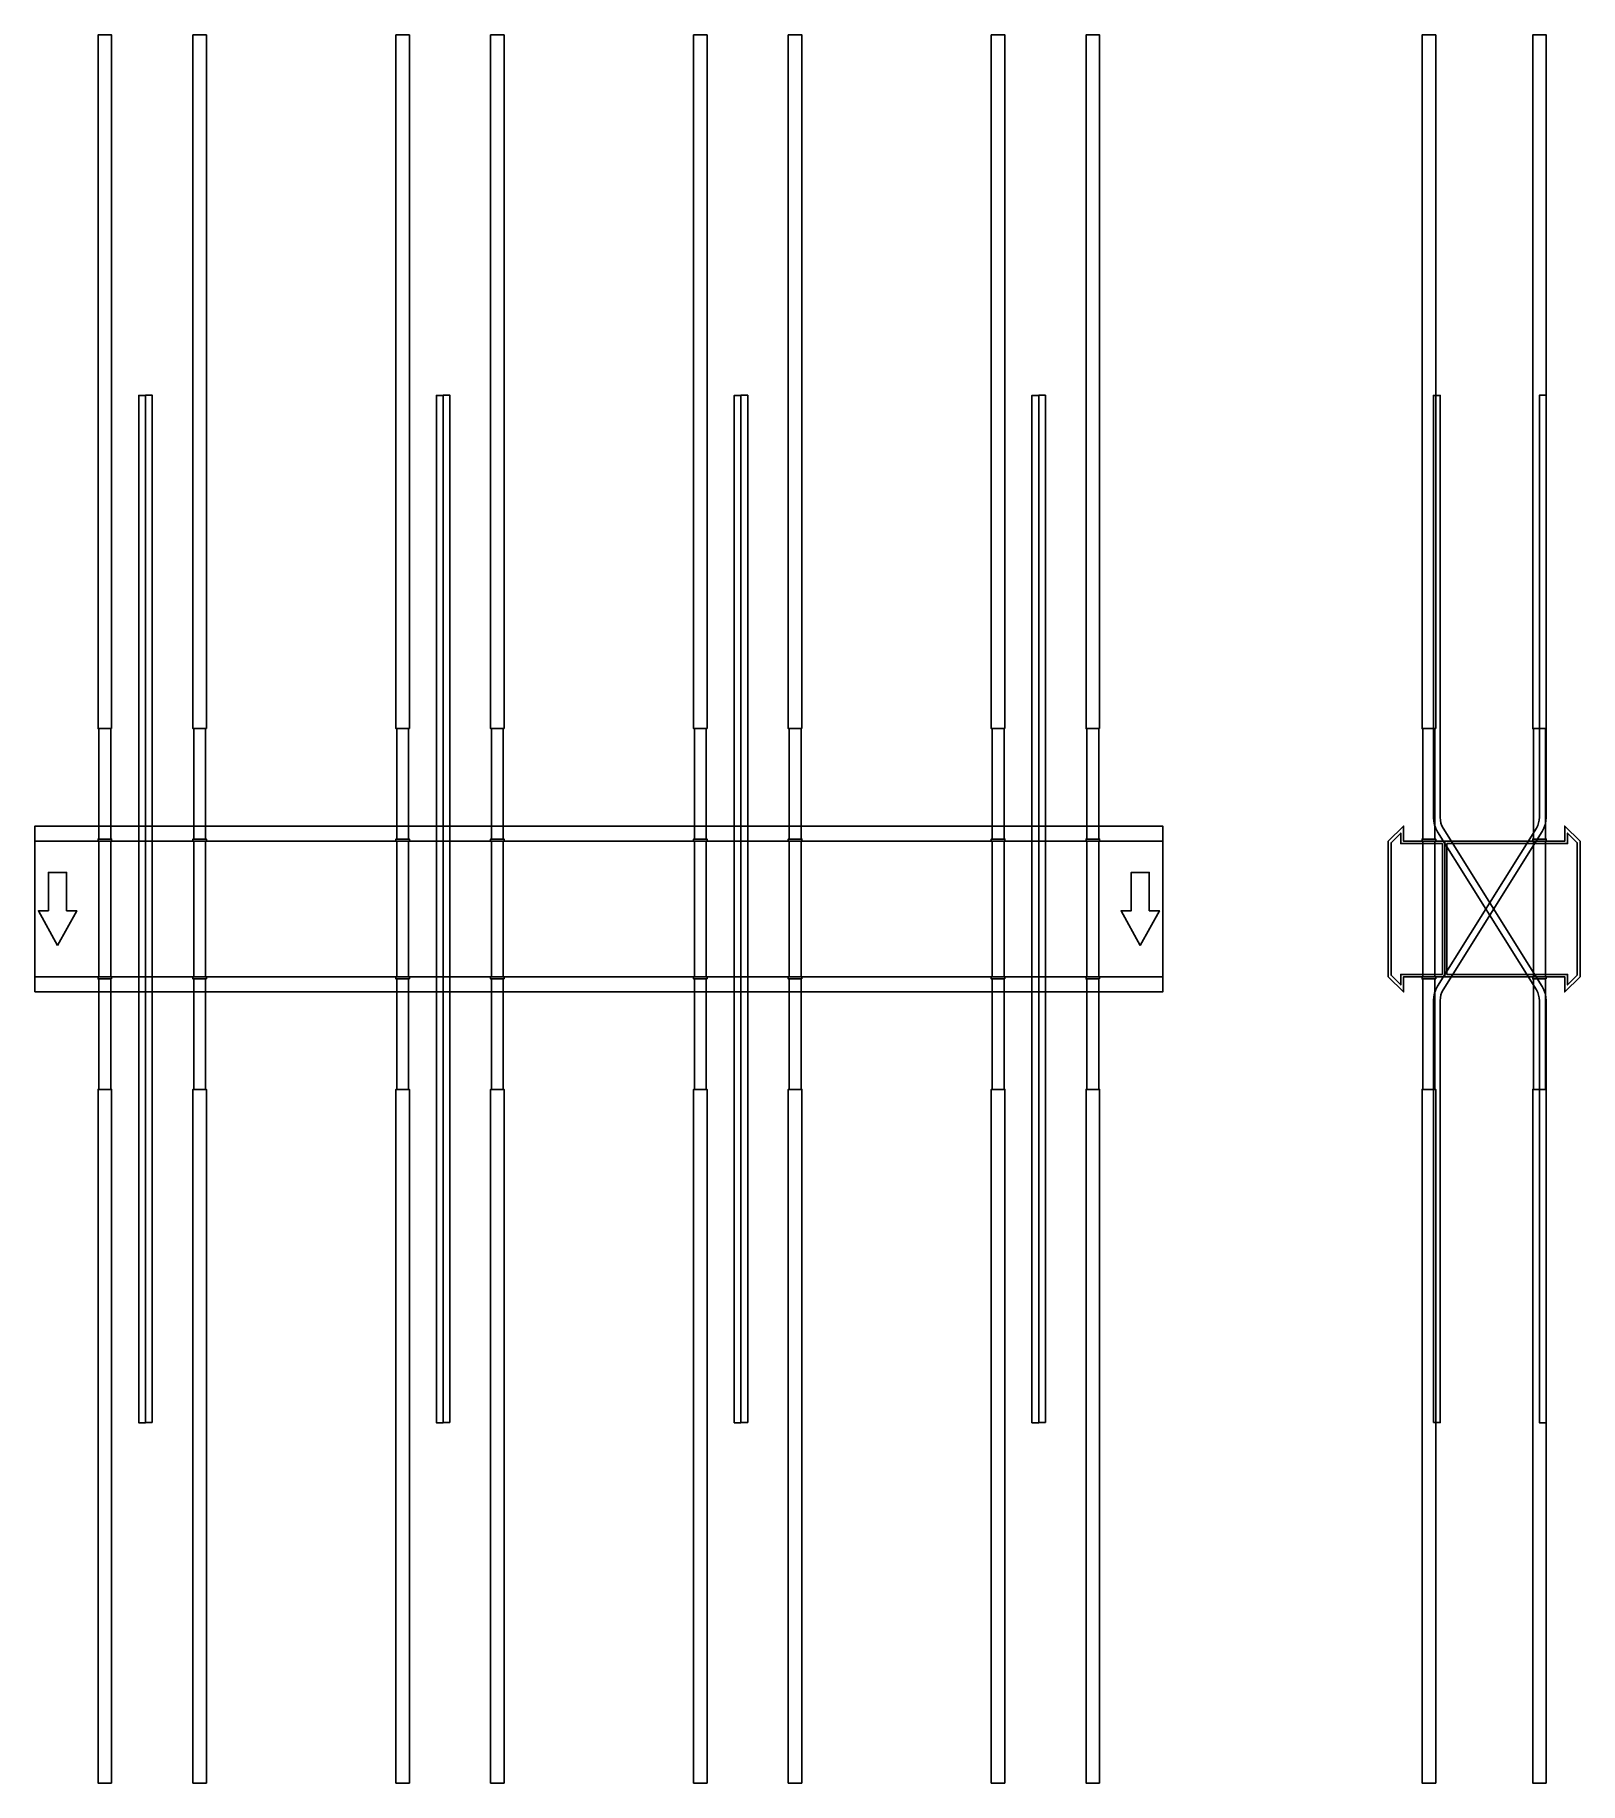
# Model space of a CAD drawing. Extents: x 0 to 1370, y -775 to 775.
import ezdxf

# ---------------------------------------------------------------- set-up
doc = ezdxf.new("R2010")
doc.units = 0
doc.layers.add('Halfen', color=7, linetype='CONTINUOUS')

msp = doc.modelspace()

# ---------------------------------------------------------------- linework, layer by layer
at = {"layer": 'Halfen', "color": 7}
for points in [[(68, 160), (68, 775), (56, 775), (56, 160)], [(152, 160), (152, 775), (140, 775), (140, 160)], [(332, 160), (332, 775), (320, 775), (320, 160)], [(416, 160), (416, 775), (404, 775), (404, 160)], [(596, 160), (596, 775), (584, 775), (584, 160)], [(680, 160), (680, 775), (668, 775), (668, 160)], [(860, 160), (860, 775), (848, 775), (848, 160)], [(944, 160), (944, 775), (932, 775), (932, 160)], [(1242, 160), (1242, 775), (1230, 775), (1230, 160)], [(1340, 160), (1340, 775), (1328, 775), (1328, 160)], [(98, -455.516), (98, 455.381), (92, 455.381), (92, -455.516)], [(104, -455.382), (104, 455.516), (98, 455.516), (98, -455.382)], [(362, -455.516), (362, 455.381), (356, 455.381), (356, -455.516)], [(368, -455.382), (368, 455.516), (362, 455.516), (362, -455.382)], [(626, -455.516), (626, 455.381), (620, 455.381), (620, -455.516)], [(632, -455.382), (632, 455.516), (626, 455.516), (626, -455.382)], [(890, -455.516), (890, 455.381), (884, 455.381), (884, -455.516)], [(896, -455.382), (896, 455.516), (890, 455.516), (890, -455.382)], [(1240, -455.382), (1240, -81.17), (1240.234, -77.83), (1240.93, -74.555), (1242.075, -71.408), (1243.647, -68.452), (1331.265, 71.766), (1332.444, 73.984), (1333.303, 76.343), (1333.825, 78.8), (1334, 81.305), (1334, 455.516), (1340, 455.516), (1340, 81.305), (1339.766, 77.965), (1339.07, 74.69), (1337.925, 71.543), (1336.353, 68.587), (1248.735, -71.631), (1247.556, -73.849), (1246.697, -76.208), (1246.175, -78.665), (1246, -81.17), (1246, -455.382)], [(1340, -455.516), (1340, -81.305), (1339.766, -77.965), (1339.07, -74.69), (1337.925, -71.543), (1336.353, -68.587), (1248.735, 71.631), (1247.556, 73.849), (1246.697, 76.208), (1246.175, 78.665), (1246, 81.17), (1246, 455.381), (1240, 455.381), (1240, 81.17), (1240.234, 77.83), (1240.93, 74.555), (1242.075, 71.408), (1243.647, 68.452), (1331.265, -71.766), (1332.444, -73.984), (1333.303, -76.343), (1333.825, -78.8), (1334, -81.305), (1334, -455.516)], [(67.25, 62), (67.25, 160), (56.75, 160), (56.75, 62)], [(151.25, 62), (151.25, 160), (140.75, 160), (140.75, 62)], [(331.25, 62), (331.25, 160), (320.75, 160), (320.75, 62)], [(415.25, 62), (415.25, 160), (404.75, 160), (404.75, 62)], [(595.25, 62), (595.25, 160), (584.75, 160), (584.75, 62)], [(679.25, 62), (679.25, 160), (668.75, 160), (668.75, 62)], [(859.25, 62), (859.25, 160), (848.75, 160), (848.75, 62)], [(943.25, 62), (943.25, 160), (932.75, 160), (932.75, 62)], [(1241.25, 62), (1241.25, 160), (1230.75, 160), (1230.75, 62)], [(1339.25, 62), (1339.25, 160), (1328.75, 160), (1328.75, 62)], [(0, -73.5), (1000, -73.5), (1000, 73.5), (0, 73.5)], [(68, 60), (68, 62), (56, 62), (56, 60)], [(152, 60), (152, 62), (140, 62), (140, 60)], [(332, 60), (332, 62), (320, 62), (320, 60)], [(416, 60), (416, 62), (404, 62), (404, 60)], [(596, 60), (596, 62), (584, 62), (584, 60)], [(680, 60), (680, 62), (668, 62), (668, 60)], [(860, 60), (860, 62), (848, 62), (848, 60)], [(944, 60), (944, 62), (932, 62), (932, 60)], [(1250, -60), (1250, 60), (1213.5, 60), (1213.5, 73.5), (1200, 60), (1200, -60), (1213.5, -73.5), (1213.5, -60)], [(1248, -58), (1248, 58), (1211, 58), (1211, 67.25), (1202.5, 58.75), (1202.5, -58.75), (1211, -67.25), (1211, -58)], [(1242, 60), (1242, 62), (1230, 62), (1230, 60)], [(1370, -60), (1370, 60), (1356.5, 73.5), (1356.5, 60), (1250, 60), (1250, -60), (1356.5, -60), (1356.5, -73.5)], [(1367.5, -58.75), (1367.5, 58.75), (1359, 67.25), (1359, 58), (1252, 58), (1252, -58), (1359, -58), (1359, -67.25)], [(1340, 60), (1340, 62), (1328, 62), (1328, 60)], [(0, -60), (1000, -60), (1000, 60), (0, 60)], [(67.25, -60), (67.25, 60), (56.75, 60), (56.75, -60)], [(151.25, -60), (151.25, 60), (140.75, 60), (140.75, -60)], [(331.25, -60), (331.25, 60), (320.75, 60), (320.75, -60)], [(415.25, -60), (415.25, 60), (404.75, 60), (404.75, -60)], [(595.25, -60), (595.25, 60), (584.75, 60), (584.75, -60)], [(679.25, -60), (679.25, 60), (668.75, 60), (668.75, -60)], [(859.25, -60), (859.25, 60), (848.75, 60), (848.75, -60)], [(943.25, -60), (943.25, 60), (932.75, 60), (932.75, -60)], [(1241.25, -60), (1241.25, 60), (1230.75, 60), (1230.75, -60)], [(1339.25, -60), (1339.25, 60), (1328.75, 60), (1328.75, -60)], [(20, -32.5), (37, -1.5), (28, -1.5), (28, 32.5), (12, 32.5), (12, -1.5), (3, -1.5)], [(980, -32.5), (997, -1.5), (988, -1.5), (988, 32.5), (972, 32.5), (972, -1.5), (963, -1.5)], [(68, -62), (68, -60), (56, -60), (56, -62)], [(67.25, -160), (67.25, -62), (56.75, -62), (56.75, -160)], [(152, -62), (152, -60), (140, -60), (140, -62)], [(151.25, -160), (151.25, -62), (140.75, -62), (140.75, -160)], [(332, -62), (332, -60), (320, -60), (320, -62)], [(331.25, -160), (331.25, -62), (320.75, -62), (320.75, -160)], [(416, -62), (416, -60), (404, -60), (404, -62)], [(415.25, -160), (415.25, -62), (404.75, -62), (404.75, -160)], [(596, -62), (596, -60), (584, -60), (584, -62)], [(595.25, -160), (595.25, -62), (584.75, -62), (584.75, -160)], [(680, -62), (680, -60), (668, -60), (668, -62)], [(679.25, -160), (679.25, -62), (668.75, -62), (668.75, -160)], [(860, -62), (860, -60), (848, -60), (848, -62)], [(859.25, -160), (859.25, -62), (848.75, -62), (848.75, -160)], [(944, -62), (944, -60), (932, -60), (932, -62)], [(943.25, -160), (943.25, -62), (932.75, -62), (932.75, -160)], [(1242, -62), (1242, -60), (1230, -60), (1230, -62)], [(1241.25, -160), (1241.25, -62), (1230.75, -62), (1230.75, -160)], [(1340, -62), (1340, -60), (1328, -60), (1328, -62)], [(1339.25, -160), (1339.25, -62), (1328.75, -62), (1328.75, -160)], [(68, -775), (68, -160), (56, -160), (56, -775)], [(152, -775), (152, -160), (140, -160), (140, -775)], [(332, -775), (332, -160), (320, -160), (320, -775)], [(416, -775), (416, -160), (404, -160), (404, -775)], [(596, -775), (596, -160), (584, -160), (584, -775)], [(680, -775), (680, -160), (668, -160), (668, -775)], [(860, -775), (860, -160), (848, -160), (848, -775)], [(944, -775), (944, -160), (932, -160), (932, -775)], [(1242, -775), (1242, -160), (1230, -160), (1230, -775)], [(1340, -775), (1340, -160), (1328, -160), (1328, -775)]]:
    msp.add_lwpolyline(points, close=True, dxfattribs=at)

doc.saveas('drawing.dxf')
